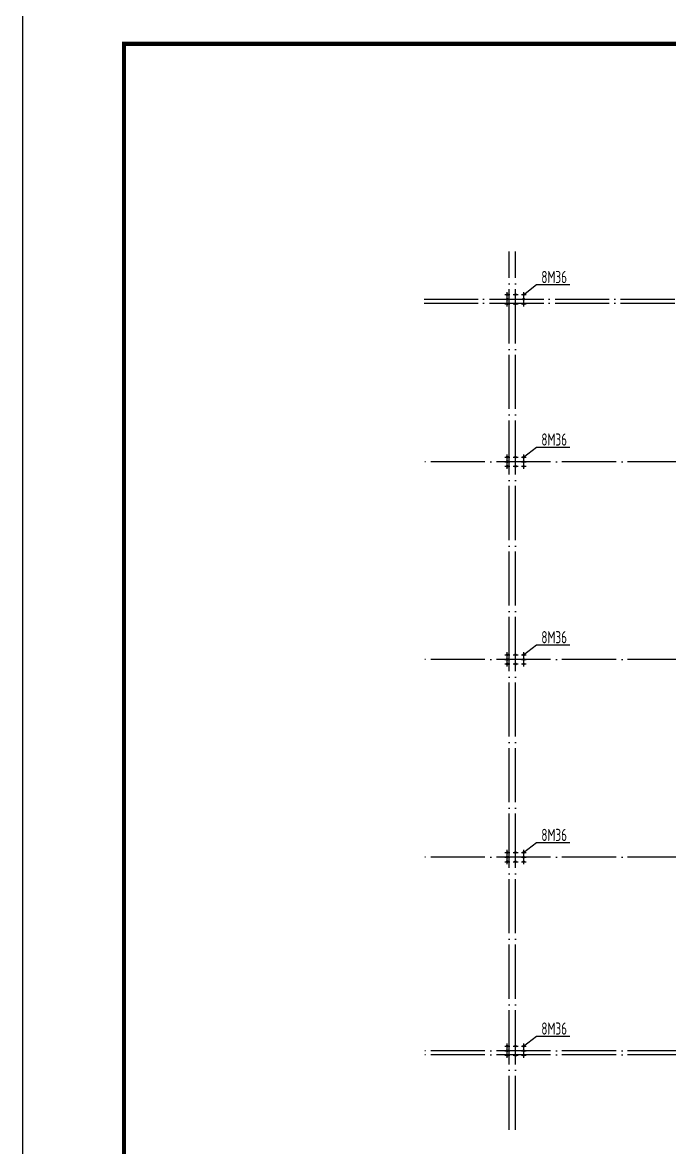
# Model space of a CAD drawing. Extents: x 69728788 to 149766163, y 20718153 to 43663798.
# Drawn here: x 74843469 to 74867362, y 21627556 to 21669096 of the extents above; entities that cross this region are included whole.
import ezdxf

# ---------------------------------------------------------------- set-up
doc = ezdxf.new("R2010")
doc.units = 0
doc.header["$LTSCALE"] = 1000
doc.header["$MEASUREMENT"] = 0
doc.linetypes.add('DOTE', pattern=[2.42, 2, -0.2, 0.02, -0.2])
for name, color, linetype in [('10', 7, 'CONTINUOUS'), ('DOTE', 251, 'DOTE'), ('PUB_TITLE', 4, 'CONTINUOUS'), ('WALL', 4, 'CONTINUOUS')]:
    doc.layers.add(name, color=color, linetype=linetype)
doc.styles.add('TSSD_Rein', font='atssdeng.shx', dxfattribs={"width": 0.7, "bigfont": 'atssdchn.shx'})

msp = doc.modelspace()

# ---------------------------------------------------------------- linework, layer by layer
at = {"layer": '10'}
for p, q in [((74861284.4, 21659049.2), (74861380.4, 21659049.2)), ((74861284.4, 21659049.2), (74861380.4, 21659049.2)), ((74861284.4, 21659049.2), (74861380.4, 21659049.2)), ((74861284.4, 21659049.2), (74861380.4, 21659049.2)), ((74861284.4, 21658879.2), (74861380.4, 21658879.2)), ((74861284.4, 21658879.2), (74861380.4, 21658879.2)), ((74861284.4, 21658879.2), (74861380.4, 21658879.2)), ((74861284.4, 21658879.2), (74861380.4, 21658879.2)), ((74861366.8, 21658954.1), (74861366.8, 21659144.3)), ((74861366.8, 21658954.1), (74861366.8, 21659144.3)), ((74861366.8, 21658954.1), (74861366.8, 21659144.3)), ((74861366.8, 21658954.1), (74861366.8, 21659144.3)), ((74861366.8, 21659049.2), (74861462.8, 21659049.2)), ((74861366.8, 21659049.2), (74861462.8, 21659049.2)), ((74861366.8, 21659049.2), (74861462.8, 21659049.2)), ((74861366.8, 21659049.2), (74861462.8, 21659049.2)), ((74861366.8, 21658784.1), (74861366.8, 21658974.3)), ((74861366.8, 21658784.1), (74861366.8, 21658974.3)), ((74861366.8, 21658784.1), (74861366.8, 21658974.3)), ((74861366.8, 21658784.1), (74861366.8, 21658974.3)), ((74861366.8, 21658879.2), (74861462.8, 21658879.2)), ((74861366.8, 21658879.2), (74861462.8, 21658879.2)), ((74861366.8, 21658879.2), (74861462.8, 21658879.2)), ((74861366.8, 21658879.2), (74861462.8, 21658879.2)), ((74861366.8, 21658614.1), (74861366.8, 21658804.3)), ((74861366.8, 21658614.1), (74861366.8, 21658804.3)), ((74861366.8, 21658614.1), (74861366.8, 21658804.3)), ((74861366.8, 21658614.1), (74861366.8, 21658804.3)), ((74861589.4, 21659049.2), (74861685.4, 21659049.2)), ((74861589.4, 21659049.2), (74861685.4, 21659049.2)), ((74861589.4, 21659049.2), (74861685.4, 21659049.2)), ((74861589.4, 21659049.2), (74861685.4, 21659049.2)), ((74861671.8, 21658954.1), (74861671.8, 21659144.3)), ((74861671.8, 21658954.1), (74861671.8, 21659144.3)), ((74861671.8, 21658954.1), (74861671.8, 21659144.3)), ((74861671.8, 21658954.1), (74861671.8, 21659144.3)), ((74861671.8, 21659049.2), (74861767.8, 21659049.2)), ((74861671.8, 21659049.2), (74861767.8, 21659049.2)), ((74861671.8, 21659049.2), (74861767.8, 21659049.2)), ((74861671.8, 21659049.2), (74861767.8, 21659049.2)), ((74861671.8, 21658614.1), (74861671.8, 21658804.3)), ((74861671.8, 21658614.1), (74861671.8, 21658804.3)), ((74861671.8, 21658614.1), (74861671.8, 21658804.3)), ((74861671.8, 21658614.1), (74861671.8, 21658804.3)), ((74861894.4, 21659049.2), (74861990.4, 21659049.2)), ((74861894.4, 21659049.2), (74861990.4, 21659049.2)), ((74861894.4, 21659049.2), (74861990.4, 21659049.2)), ((74861894.4, 21659049.2), (74861990.4, 21659049.2)), ((74861894.4, 21658879.2), (74861990.4, 21658879.2)), ((74861894.4, 21658879.2), (74861990.4, 21658879.2)), ((74861894.4, 21658879.2), (74861990.4, 21658879.2)), ((74861894.4, 21658879.2), (74861990.4, 21658879.2)), ((74861976.8, 21658954.1), (74861976.8, 21659144.3)), ((74861976.8, 21658954.1), (74861976.8, 21659144.3)), ((74861976.8, 21658954.1), (74861976.8, 21659144.3)), ((74861976.8, 21658954.1), (74861976.8, 21659144.3)), ((74861976.8, 21659049.2), (74862072.8, 21659049.2)), ((74861976.8, 21659049.2), (74862072.8, 21659049.2)), ((74861976.8, 21659049.2), (74862072.8, 21659049.2)), ((74861976.8, 21659049.2), (74862072.8, 21659049.2)), ((74861976.8, 21658784.1), (74861976.8, 21658974.3)), ((74861976.8, 21658784.1), (74861976.8, 21658974.3)), ((74861976.8, 21658784.1), (74861976.8, 21658974.3)), ((74861976.8, 21658784.1), (74861976.8, 21658974.3)), ((74861976.8, 21658879.2), (74862072.8, 21658879.2)), ((74861976.8, 21658879.2), (74862072.8, 21658879.2)), ((74861976.8, 21658879.2), (74862072.8, 21658879.2)), ((74861976.8, 21658879.2), (74862072.8, 21658879.2)), ((74861976.8, 21658614.1), (74861976.8, 21658804.3)), ((74861976.8, 21658614.1), (74861976.8, 21658804.3)), ((74861976.8, 21658614.1), (74861976.8, 21658804.3)), ((74861976.8, 21658614.1), (74861976.8, 21658804.3)), ((74861284.4, 21658709.2), (74861380.4, 21658709.2)), ((74861284.4, 21658709.2), (74861380.4, 21658709.2)), ((74861284.4, 21658709.2), (74861380.4, 21658709.2)), ((74861284.4, 21658709.2), (74861380.4, 21658709.2)), ((74861366.8, 21658709.2), (74861462.8, 21658709.2)), ((74861366.8, 21658709.2), (74861462.8, 21658709.2)), ((74861366.8, 21658709.2), (74861462.8, 21658709.2)), ((74861366.8, 21658709.2), (74861462.8, 21658709.2)), ((74861589.4, 21658709.2), (74861685.4, 21658709.2)), ((74861589.4, 21658709.2), (74861685.4, 21658709.2)), ((74861589.4, 21658709.2), (74861685.4, 21658709.2)), ((74861589.4, 21658709.2), (74861685.4, 21658709.2)), ((74861671.8, 21658709.2), (74861767.8, 21658709.2)), ((74861671.8, 21658709.2), (74861767.8, 21658709.2)), ((74861671.8, 21658709.2), (74861767.8, 21658709.2)), ((74861671.8, 21658709.2), (74861767.8, 21658709.2)), ((74861894.4, 21658709.2), (74861990.4, 21658709.2)), ((74861894.4, 21658709.2), (74861990.4, 21658709.2)), ((74861894.4, 21658709.2), (74861990.4, 21658709.2)), ((74861894.4, 21658709.2), (74861990.4, 21658709.2)), ((74861976.8, 21658709.2), (74862072.8, 21658709.2)), ((74861976.8, 21658709.2), (74862072.8, 21658709.2)), ((74861976.8, 21658709.2), (74862072.8, 21658709.2)), ((74861976.8, 21658709.2), (74862072.8, 21658709.2)), ((74861284.4, 21653049.2), (74861380.4, 21653049.2)), ((74861284.4, 21653049.2), (74861380.4, 21653049.2)), ((74861284.4, 21653049.2), (74861380.4, 21653049.2)), ((74861284.4, 21653049.2), (74861380.4, 21653049.2)), ((74861366.8, 21652954.1), (74861366.8, 21653144.3)), ((74861366.8, 21652954.1), (74861366.8, 21653144.3)), ((74861366.8, 21652954.1), (74861366.8, 21653144.3)), ((74861366.8, 21652954.1), (74861366.8, 21653144.3)), ((74861366.8, 21653049.2), (74861462.8, 21653049.2)), ((74861366.8, 21653049.2), (74861462.8, 21653049.2)), ((74861366.8, 21653049.2), (74861462.8, 21653049.2)), ((74861366.8, 21653049.2), (74861462.8, 21653049.2)), ((74861366.8, 21652784.1), (74861366.8, 21652974.3)), ((74861366.8, 21652784.1), (74861366.8, 21652974.3)), ((74861366.8, 21652784.1), (74861366.8, 21652974.3)), ((74861366.8, 21652784.1), (74861366.8, 21652974.3)), ((74861589.4, 21653049.2), (74861685.4, 21653049.2)), ((74861589.4, 21653049.2), (74861685.4, 21653049.2)), ((74861589.4, 21653049.2), (74861685.4, 21653049.2)), ((74861589.4, 21653049.2), (74861685.4, 21653049.2)), ((74861671.8, 21652954.1), (74861671.8, 21653144.3)), ((74861671.8, 21652954.1), (74861671.8, 21653144.3)), ((74861671.8, 21652954.1), (74861671.8, 21653144.3)), ((74861671.8, 21652954.1), (74861671.8, 21653144.3)), ((74861671.8, 21653049.2), (74861767.8, 21653049.2)), ((74861671.8, 21653049.2), (74861767.8, 21653049.2)), ((74861671.8, 21653049.2), (74861767.8, 21653049.2)), ((74861671.8, 21653049.2), (74861767.8, 21653049.2)), ((74861894.4, 21653049.2), (74861990.4, 21653049.2)), ((74861894.4, 21653049.2), (74861990.4, 21653049.2)), ((74861894.4, 21653049.2), (74861990.4, 21653049.2)), ((74861894.4, 21653049.2), (74861990.4, 21653049.2)), ((74861976.8, 21652954.1), (74861976.8, 21653144.3)), ((74861976.8, 21652954.1), (74861976.8, 21653144.3)), ((74861976.8, 21652954.1), (74861976.8, 21653144.3)), ((74861976.8, 21652954.1), (74861976.8, 21653144.3)), ((74861976.8, 21653049.2), (74862072.8, 21653049.2)), ((74861976.8, 21653049.2), (74862072.8, 21653049.2)), ((74861976.8, 21653049.2), (74862072.8, 21653049.2)), ((74861976.8, 21653049.2), (74862072.8, 21653049.2)), ((74861976.8, 21652784.1), (74861976.8, 21652974.3)), ((74861976.8, 21652784.1), (74861976.8, 21652974.3)), ((74861976.8, 21652784.1), (74861976.8, 21652974.3)), ((74861976.8, 21652784.1), (74861976.8, 21652974.3)), ((74861284.4, 21652879.2), (74861380.4, 21652879.2)), ((74861284.4, 21652879.2), (74861380.4, 21652879.2)), ((74861284.4, 21652879.2), (74861380.4, 21652879.2)), ((74861284.4, 21652879.2), (74861380.4, 21652879.2)), ((74861284.4, 21652709.2), (74861380.4, 21652709.2)), ((74861284.4, 21652709.2), (74861380.4, 21652709.2)), ((74861284.4, 21652709.2), (74861380.4, 21652709.2)), ((74861284.4, 21652709.2), (74861380.4, 21652709.2)), ((74861366.8, 21652879.2), (74861462.8, 21652879.2)), ((74861366.8, 21652879.2), (74861462.8, 21652879.2)), ((74861366.8, 21652879.2), (74861462.8, 21652879.2)), ((74861366.8, 21652879.2), (74861462.8, 21652879.2)), ((74861366.8, 21652614.1), (74861366.8, 21652804.3)), ((74861366.8, 21652614.1), (74861366.8, 21652804.3)), ((74861366.8, 21652614.1), (74861366.8, 21652804.3)), ((74861366.8, 21652614.1), (74861366.8, 21652804.3)), ((74861366.8, 21652709.2), (74861462.8, 21652709.2)), ((74861366.8, 21652709.2), (74861462.8, 21652709.2)), ((74861366.8, 21652709.2), (74861462.8, 21652709.2)), ((74861366.8, 21652709.2), (74861462.8, 21652709.2)), ((74861589.4, 21652709.2), (74861685.4, 21652709.2)), ((74861589.4, 21652709.2), (74861685.4, 21652709.2)), ((74861589.4, 21652709.2), (74861685.4, 21652709.2)), ((74861589.4, 21652709.2), (74861685.4, 21652709.2)), ((74861671.8, 21652614.1), (74861671.8, 21652804.3)), ((74861671.8, 21652614.1), (74861671.8, 21652804.3)), ((74861671.8, 21652614.1), (74861671.8, 21652804.3)), ((74861671.8, 21652614.1), (74861671.8, 21652804.3)), ((74861671.8, 21652709.2), (74861767.8, 21652709.2)), ((74861671.8, 21652709.2), (74861767.8, 21652709.2)), ((74861671.8, 21652709.2), (74861767.8, 21652709.2)), ((74861671.8, 21652709.2), (74861767.8, 21652709.2)), ((74861894.4, 21652879.2), (74861990.4, 21652879.2)), ((74861894.4, 21652879.2), (74861990.4, 21652879.2)), ((74861894.4, 21652879.2), (74861990.4, 21652879.2)), ((74861894.4, 21652879.2), (74861990.4, 21652879.2)), ((74861894.4, 21652709.2), (74861990.4, 21652709.2)), ((74861894.4, 21652709.2), (74861990.4, 21652709.2)), ((74861894.4, 21652709.2), (74861990.4, 21652709.2)), ((74861894.4, 21652709.2), (74861990.4, 21652709.2)), ((74861976.8, 21652879.2), (74862072.8, 21652879.2)), ((74861976.8, 21652879.2), (74862072.8, 21652879.2)), ((74861976.8, 21652879.2), (74862072.8, 21652879.2)), ((74861976.8, 21652879.2), (74862072.8, 21652879.2)), ((74861976.8, 21652614.1), (74861976.8, 21652804.3)), ((74861976.8, 21652614.1), (74861976.8, 21652804.3)), ((74861976.8, 21652614.1), (74861976.8, 21652804.3)), ((74861976.8, 21652614.1), (74861976.8, 21652804.3)), ((74861976.8, 21652709.2), (74862072.8, 21652709.2)), ((74861976.8, 21652709.2), (74862072.8, 21652709.2)), ((74861976.8, 21652709.2), (74862072.8, 21652709.2)), ((74861976.8, 21652709.2), (74862072.8, 21652709.2)), ((74861284.4, 21645749.2), (74861380.4, 21645749.2)), ((74861284.4, 21645749.2), (74861380.4, 21645749.2)), ((74861284.4, 21645749.2), (74861380.4, 21645749.2)), ((74861284.4, 21645749.2), (74861380.4, 21645749.2)), ((74861284.4, 21645579.2), (74861380.4, 21645579.2)), ((74861284.4, 21645579.2), (74861380.4, 21645579.2)), ((74861284.4, 21645579.2), (74861380.4, 21645579.2)), ((74861284.4, 21645579.2), (74861380.4, 21645579.2)), ((74861366.8, 21645654.1), (74861366.8, 21645844.3)), ((74861366.8, 21645654.1), (74861366.8, 21645844.3)), ((74861366.8, 21645654.1), (74861366.8, 21645844.3)), ((74861366.8, 21645654.1), (74861366.8, 21645844.3)), ((74861366.8, 21645749.2), (74861462.8, 21645749.2)), ((74861366.8, 21645749.2), (74861462.8, 21645749.2)), ((74861366.8, 21645749.2), (74861462.8, 21645749.2)), ((74861366.8, 21645749.2), (74861462.8, 21645749.2)), ((74861366.8, 21645484.1), (74861366.8, 21645674.3)), ((74861366.8, 21645484.1), (74861366.8, 21645674.3)), ((74861366.8, 21645484.1), (74861366.8, 21645674.3)), ((74861366.8, 21645484.1), (74861366.8, 21645674.3)), ((74861366.8, 21645579.2), (74861462.8, 21645579.2)), ((74861366.8, 21645579.2), (74861462.8, 21645579.2)), ((74861366.8, 21645579.2), (74861462.8, 21645579.2)), ((74861366.8, 21645579.2), (74861462.8, 21645579.2)), ((74861366.8, 21645314.1), (74861366.8, 21645504.3)), ((74861366.8, 21645314.1), (74861366.8, 21645504.3)), ((74861366.8, 21645314.1), (74861366.8, 21645504.3)), ((74861366.8, 21645314.1), (74861366.8, 21645504.3)), ((74861589.4, 21645749.2), (74861685.4, 21645749.2)), ((74861589.4, 21645749.2), (74861685.4, 21645749.2)), ((74861589.4, 21645749.2), (74861685.4, 21645749.2)), ((74861589.4, 21645749.2), (74861685.4, 21645749.2)), ((74861671.8, 21645654.1), (74861671.8, 21645844.3)), ((74861671.8, 21645654.1), (74861671.8, 21645844.3)), ((74861671.8, 21645654.1), (74861671.8, 21645844.3)), ((74861671.8, 21645654.1), (74861671.8, 21645844.3)), ((74861671.8, 21645749.2), (74861767.8, 21645749.2)), ((74861671.8, 21645749.2), (74861767.8, 21645749.2)), ((74861671.8, 21645749.2), (74861767.8, 21645749.2)), ((74861671.8, 21645749.2), (74861767.8, 21645749.2)), ((74861671.8, 21645314.1), (74861671.8, 21645504.3)), ((74861671.8, 21645314.1), (74861671.8, 21645504.3)), ((74861671.8, 21645314.1), (74861671.8, 21645504.3)), ((74861671.8, 21645314.1), (74861671.8, 21645504.3)), ((74861894.4, 21645749.2), (74861990.4, 21645749.2)), ((74861894.4, 21645749.2), (74861990.4, 21645749.2)), ((74861894.4, 21645749.2), (74861990.4, 21645749.2)), ((74861894.4, 21645749.2), (74861990.4, 21645749.2)), ((74861894.4, 21645579.2), (74861990.4, 21645579.2)), ((74861894.4, 21645579.2), (74861990.4, 21645579.2)), ((74861894.4, 21645579.2), (74861990.4, 21645579.2)), ((74861894.4, 21645579.2), (74861990.4, 21645579.2)), ((74861976.8, 21645654.1), (74861976.8, 21645844.3)), ((74861976.8, 21645654.1), (74861976.8, 21645844.3)), ((74861976.8, 21645654.1), (74861976.8, 21645844.3)), ((74861976.8, 21645654.1), (74861976.8, 21645844.3)), ((74861976.8, 21645749.2), (74862072.8, 21645749.2)), ((74861976.8, 21645749.2), (74862072.8, 21645749.2)), ((74861976.8, 21645749.2), (74862072.8, 21645749.2)), ((74861976.8, 21645749.2), (74862072.8, 21645749.2)), ((74861976.8, 21645484.1), (74861976.8, 21645674.3)), ((74861976.8, 21645484.1), (74861976.8, 21645674.3)), ((74861976.8, 21645484.1), (74861976.8, 21645674.3)), ((74861976.8, 21645484.1), (74861976.8, 21645674.3)), ((74861976.8, 21645579.2), (74862072.8, 21645579.2)), ((74861976.8, 21645579.2), (74862072.8, 21645579.2)), ((74861976.8, 21645579.2), (74862072.8, 21645579.2)), ((74861976.8, 21645579.2), (74862072.8, 21645579.2)), ((74861976.8, 21645314.1), (74861976.8, 21645504.3)), ((74861976.8, 21645314.1), (74861976.8, 21645504.3)), ((74861976.8, 21645314.1), (74861976.8, 21645504.3)), ((74861976.8, 21645314.1), (74861976.8, 21645504.3)), ((74861284.4, 21645409.2), (74861380.4, 21645409.2)), ((74861284.4, 21645409.2), (74861380.4, 21645409.2)), ((74861284.4, 21645409.2), (74861380.4, 21645409.2)), ((74861284.4, 21645409.2), (74861380.4, 21645409.2)), ((74861366.8, 21645409.2), (74861462.8, 21645409.2)), ((74861366.8, 21645409.2), (74861462.8, 21645409.2)), ((74861366.8, 21645409.2), (74861462.8, 21645409.2)), ((74861366.8, 21645409.2), (74861462.8, 21645409.2)), ((74861589.4, 21645409.2), (74861685.4, 21645409.2)), ((74861589.4, 21645409.2), (74861685.4, 21645409.2)), ((74861589.4, 21645409.2), (74861685.4, 21645409.2)), ((74861589.4, 21645409.2), (74861685.4, 21645409.2)), ((74861671.8, 21645409.2), (74861767.8, 21645409.2)), ((74861671.8, 21645409.2), (74861767.8, 21645409.2)), ((74861671.8, 21645409.2), (74861767.8, 21645409.2)), ((74861671.8, 21645409.2), (74861767.8, 21645409.2)), ((74861894.4, 21645409.2), (74861990.4, 21645409.2)), ((74861894.4, 21645409.2), (74861990.4, 21645409.2)), ((74861894.4, 21645409.2), (74861990.4, 21645409.2)), ((74861894.4, 21645409.2), (74861990.4, 21645409.2)), ((74861976.8, 21645409.2), (74862072.8, 21645409.2)), ((74861976.8, 21645409.2), (74862072.8, 21645409.2)), ((74861976.8, 21645409.2), (74862072.8, 21645409.2)), ((74861976.8, 21645409.2), (74862072.8, 21645409.2)), ((74861284.4, 21638449.2), (74861380.4, 21638449.2)), ((74861284.4, 21638449.2), (74861380.4, 21638449.2)), ((74861284.4, 21638449.2), (74861380.4, 21638449.2)), ((74861284.4, 21638449.2), (74861380.4, 21638449.2)), ((74861366.8, 21638354.1), (74861366.8, 21638544.3)), ((74861366.8, 21638354.1), (74861366.8, 21638544.3)), ((74861366.8, 21638354.1), (74861366.8, 21638544.3)), ((74861366.8, 21638354.1), (74861366.8, 21638544.3)), ((74861366.8, 21638449.2), (74861462.8, 21638449.2)), ((74861366.8, 21638449.2), (74861462.8, 21638449.2)), ((74861366.8, 21638449.2), (74861462.8, 21638449.2)), ((74861366.8, 21638449.2), (74861462.8, 21638449.2)), ((74861589.4, 21638449.2), (74861685.4, 21638449.2)), ((74861589.4, 21638449.2), (74861685.4, 21638449.2)), ((74861589.4, 21638449.2), (74861685.4, 21638449.2)), ((74861589.4, 21638449.2), (74861685.4, 21638449.2)), ((74861671.8, 21638354.1), (74861671.8, 21638544.3)), ((74861671.8, 21638354.1), (74861671.8, 21638544.3)), ((74861671.8, 21638354.1), (74861671.8, 21638544.3)), ((74861671.8, 21638354.1), (74861671.8, 21638544.3)), ((74861671.8, 21638449.2), (74861767.8, 21638449.2)), ((74861671.8, 21638449.2), (74861767.8, 21638449.2)), ((74861671.8, 21638449.2), (74861767.8, 21638449.2)), ((74861671.8, 21638449.2), (74861767.8, 21638449.2)), ((74861894.4, 21638449.2), (74861990.4, 21638449.2)), ((74861894.4, 21638449.2), (74861990.4, 21638449.2)), ((74861894.4, 21638449.2), (74861990.4, 21638449.2)), ((74861894.4, 21638449.2), (74861990.4, 21638449.2)), ((74861976.8, 21638354.1), (74861976.8, 21638544.3)), ((74861976.8, 21638354.1), (74861976.8, 21638544.3)), ((74861976.8, 21638354.1), (74861976.8, 21638544.3)), ((74861976.8, 21638354.1), (74861976.8, 21638544.3)), ((74861976.8, 21638449.2), (74862072.8, 21638449.2)), ((74861976.8, 21638449.2), (74862072.8, 21638449.2)), ((74861976.8, 21638449.2), (74862072.8, 21638449.2)), ((74861976.8, 21638449.2), (74862072.8, 21638449.2)), ((74861284.4, 21638279.2), (74861380.4, 21638279.2)), ((74861284.4, 21638279.2), (74861380.4, 21638279.2)), ((74861284.4, 21638279.2), (74861380.4, 21638279.2)), ((74861284.4, 21638279.2), (74861380.4, 21638279.2)), ((74861284.4, 21638109.2), (74861380.4, 21638109.2)), ((74861284.4, 21638109.2), (74861380.4, 21638109.2)), ((74861284.4, 21638109.2), (74861380.4, 21638109.2)), ((74861284.4, 21638109.2), (74861380.4, 21638109.2)), ((74861366.8, 21638184.1), (74861366.8, 21638374.3)), ((74861366.8, 21638184.1), (74861366.8, 21638374.3)), ((74861366.8, 21638184.1), (74861366.8, 21638374.3)), ((74861366.8, 21638184.1), (74861366.8, 21638374.3)), ((74861366.8, 21638279.2), (74861462.8, 21638279.2)), ((74861366.8, 21638279.2), (74861462.8, 21638279.2)), ((74861366.8, 21638279.2), (74861462.8, 21638279.2)), ((74861366.8, 21638279.2), (74861462.8, 21638279.2)), ((74861366.8, 21638014.1), (74861366.8, 21638204.3)), ((74861366.8, 21638014.1), (74861366.8, 21638204.3)), ((74861366.8, 21638014.1), (74861366.8, 21638204.3)), ((74861366.8, 21638014.1), (74861366.8, 21638204.3)), ((74861366.8, 21638109.2), (74861462.8, 21638109.2)), ((74861366.8, 21638109.2), (74861462.8, 21638109.2)), ((74861366.8, 21638109.2), (74861462.8, 21638109.2)), ((74861366.8, 21638109.2), (74861462.8, 21638109.2)), ((74861589.4, 21638109.2), (74861685.4, 21638109.2)), ((74861589.4, 21638109.2), (74861685.4, 21638109.2)), ((74861589.4, 21638109.2), (74861685.4, 21638109.2)), ((74861589.4, 21638109.2), (74861685.4, 21638109.2)), ((74861671.8, 21638014.1), (74861671.8, 21638204.3)), ((74861671.8, 21638014.1), (74861671.8, 21638204.3)), ((74861671.8, 21638014.1), (74861671.8, 21638204.3)), ((74861671.8, 21638014.1), (74861671.8, 21638204.3)), ((74861671.8, 21638109.2), (74861767.8, 21638109.2)), ((74861671.8, 21638109.2), (74861767.8, 21638109.2)), ((74861671.8, 21638109.2), (74861767.8, 21638109.2)), ((74861671.8, 21638109.2), (74861767.8, 21638109.2)), ((74861894.4, 21638279.2), (74861990.4, 21638279.2)), ((74861894.4, 21638279.2), (74861990.4, 21638279.2)), ((74861894.4, 21638279.2), (74861990.4, 21638279.2)), ((74861894.4, 21638279.2), (74861990.4, 21638279.2)), ((74861894.4, 21638109.2), (74861990.4, 21638109.2)), ((74861894.4, 21638109.2), (74861990.4, 21638109.2)), ((74861894.4, 21638109.2), (74861990.4, 21638109.2)), ((74861894.4, 21638109.2), (74861990.4, 21638109.2)), ((74861976.8, 21638184.1), (74861976.8, 21638374.3)), ((74861976.8, 21638184.1), (74861976.8, 21638374.3)), ((74861976.8, 21638184.1), (74861976.8, 21638374.3)), ((74861976.8, 21638184.1), (74861976.8, 21638374.3)), ((74861976.8, 21638279.2), (74862072.8, 21638279.2)), ((74861976.8, 21638279.2), (74862072.8, 21638279.2)), ((74861976.8, 21638279.2), (74862072.8, 21638279.2)), ((74861976.8, 21638279.2), (74862072.8, 21638279.2)), ((74861976.8, 21638014.1), (74861976.8, 21638204.3)), ((74861976.8, 21638014.1), (74861976.8, 21638204.3)), ((74861976.8, 21638014.1), (74861976.8, 21638204.3)), ((74861976.8, 21638014.1), (74861976.8, 21638204.3)), ((74861976.8, 21638109.2), (74862072.8, 21638109.2)), ((74861976.8, 21638109.2), (74862072.8, 21638109.2)), ((74861976.8, 21638109.2), (74862072.8, 21638109.2)), ((74861976.8, 21638109.2), (74862072.8, 21638109.2)), ((74861366.8, 21631204.1), (74861366.8, 21631394.3)), ((74861366.8, 21631204.1), (74861366.8, 21631394.3)), ((74861366.8, 21631204.1), (74861366.8, 21631394.3)), ((74861366.8, 21631204.1), (74861366.8, 21631394.3)), ((74861671.8, 21631204.1), (74861671.8, 21631394.3)), ((74861671.8, 21631204.1), (74861671.8, 21631394.3)), ((74861671.8, 21631204.1), (74861671.8, 21631394.3)), ((74861671.8, 21631204.1), (74861671.8, 21631394.3)), ((74861976.8, 21631204.1), (74861976.8, 21631394.3)), ((74861976.8, 21631204.1), (74861976.8, 21631394.3)), ((74861976.8, 21631204.1), (74861976.8, 21631394.3)), ((74861976.8, 21631204.1), (74861976.8, 21631394.3)), ((74861284.4, 21631299.2), (74861380.4, 21631299.2)), ((74861284.4, 21631299.2), (74861380.4, 21631299.2)), ((74861284.4, 21631299.2), (74861380.4, 21631299.2)), ((74861284.4, 21631299.2), (74861380.4, 21631299.2)), ((74861284.4, 21631129.2), (74861380.4, 21631129.2)), ((74861284.4, 21631129.2), (74861380.4, 21631129.2)), ((74861284.4, 21631129.2), (74861380.4, 21631129.2)), ((74861284.4, 21631129.2), (74861380.4, 21631129.2)), ((74861284.4, 21630959.2), (74861380.4, 21630959.2)), ((74861284.4, 21630959.2), (74861380.4, 21630959.2)), ((74861284.4, 21630959.2), (74861380.4, 21630959.2)), ((74861284.4, 21630959.2), (74861380.4, 21630959.2)), ((74861366.8, 21631299.2), (74861462.8, 21631299.2)), ((74861366.8, 21631299.2), (74861462.8, 21631299.2)), ((74861366.8, 21631299.2), (74861462.8, 21631299.2)), ((74861366.8, 21631299.2), (74861462.8, 21631299.2)), ((74861366.8, 21631034.1), (74861366.8, 21631224.3)), ((74861366.8, 21631034.1), (74861366.8, 21631224.3)), ((74861366.8, 21631034.1), (74861366.8, 21631224.3)), ((74861366.8, 21631034.1), (74861366.8, 21631224.3)), ((74861366.8, 21631129.2), (74861462.8, 21631129.2)), ((74861366.8, 21631129.2), (74861462.8, 21631129.2)), ((74861366.8, 21631129.2), (74861462.8, 21631129.2)), ((74861366.8, 21631129.2), (74861462.8, 21631129.2)), ((74861366.8, 21630864.1), (74861366.8, 21631054.3)), ((74861366.8, 21630864.1), (74861366.8, 21631054.3)), ((74861366.8, 21630864.1), (74861366.8, 21631054.3)), ((74861366.8, 21630864.1), (74861366.8, 21631054.3)), ((74861366.8, 21630959.2), (74861462.8, 21630959.2)), ((74861366.8, 21630959.2), (74861462.8, 21630959.2)), ((74861366.8, 21630959.2), (74861462.8, 21630959.2)), ((74861366.8, 21630959.2), (74861462.8, 21630959.2)), ((74861589.4, 21631299.2), (74861685.4, 21631299.2)), ((74861589.4, 21631299.2), (74861685.4, 21631299.2)), ((74861589.4, 21631299.2), (74861685.4, 21631299.2)), ((74861589.4, 21631299.2), (74861685.4, 21631299.2)), ((74861589.4, 21630959.2), (74861685.4, 21630959.2)), ((74861589.4, 21630959.2), (74861685.4, 21630959.2)), ((74861589.4, 21630959.2), (74861685.4, 21630959.2)), ((74861589.4, 21630959.2), (74861685.4, 21630959.2)), ((74861671.8, 21631299.2), (74861767.8, 21631299.2)), ((74861671.8, 21631299.2), (74861767.8, 21631299.2)), ((74861671.8, 21631299.2), (74861767.8, 21631299.2)), ((74861671.8, 21631299.2), (74861767.8, 21631299.2)), ((74861671.8, 21630864.1), (74861671.8, 21631054.3)), ((74861671.8, 21630864.1), (74861671.8, 21631054.3)), ((74861671.8, 21630864.1), (74861671.8, 21631054.3)), ((74861671.8, 21630864.1), (74861671.8, 21631054.3)), ((74861671.8, 21630959.2), (74861767.8, 21630959.2)), ((74861671.8, 21630959.2), (74861767.8, 21630959.2)), ((74861671.8, 21630959.2), (74861767.8, 21630959.2)), ((74861671.8, 21630959.2), (74861767.8, 21630959.2)), ((74861894.4, 21631299.2), (74861990.4, 21631299.2)), ((74861894.4, 21631299.2), (74861990.4, 21631299.2)), ((74861894.4, 21631299.2), (74861990.4, 21631299.2)), ((74861894.4, 21631299.2), (74861990.4, 21631299.2)), ((74861894.4, 21631129.2), (74861990.4, 21631129.2)), ((74861894.4, 21631129.2), (74861990.4, 21631129.2)), ((74861894.4, 21631129.2), (74861990.4, 21631129.2)), ((74861894.4, 21631129.2), (74861990.4, 21631129.2)), ((74861894.4, 21630959.2), (74861990.4, 21630959.2)), ((74861894.4, 21630959.2), (74861990.4, 21630959.2)), ((74861894.4, 21630959.2), (74861990.4, 21630959.2)), ((74861894.4, 21630959.2), (74861990.4, 21630959.2)), ((74861976.8, 21631299.2), (74862072.8, 21631299.2)), ((74861976.8, 21631299.2), (74862072.8, 21631299.2)), ((74861976.8, 21631299.2), (74862072.8, 21631299.2)), ((74861976.8, 21631299.2), (74862072.8, 21631299.2)), ((74861976.8, 21631034.1), (74861976.8, 21631224.3)), ((74861976.8, 21631034.1), (74861976.8, 21631224.3)), ((74861976.8, 21631034.1), (74861976.8, 21631224.3)), ((74861976.8, 21631034.1), (74861976.8, 21631224.3)), ((74861976.8, 21631129.2), (74862072.8, 21631129.2)), ((74861976.8, 21631129.2), (74862072.8, 21631129.2)), ((74861976.8, 21631129.2), (74862072.8, 21631129.2)), ((74861976.8, 21631129.2), (74862072.8, 21631129.2)), ((74861976.8, 21630864.1), (74861976.8, 21631054.3)), ((74861976.8, 21630864.1), (74861976.8, 21631054.3)), ((74861976.8, 21630864.1), (74861976.8, 21631054.3)), ((74861976.8, 21630864.1), (74861976.8, 21631054.3)), ((74861976.8, 21630959.2), (74862072.8, 21630959.2)), ((74861976.8, 21630959.2), (74862072.8, 21630959.2)), ((74861976.8, 21630959.2), (74862072.8, 21630959.2)), ((74861976.8, 21630959.2), (74862072.8, 21630959.2))]:
    msp.add_line(p, q, dxfattribs=at)
at = {"layer": '10', "const_width": 51.2}
for points in [[(74861366.8, 21659074.8, -1), (74861366.8, 21659023.6, -1), (74861366.8, 21659074.8)], [(74861366.8, 21659074.8, -1), (74861366.8, 21659023.6, -1), (74861366.8, 21659074.8)], [(74861366.8, 21659074.8, -1), (74861366.8, 21659023.6, -1), (74861366.8, 21659074.8)], [(74861366.8, 21659074.8, -1), (74861366.8, 21659023.6, -1), (74861366.8, 21659074.8)], [(74861366.8, 21658904.8, -1), (74861366.8, 21658853.6, -1), (74861366.8, 21658904.8)], [(74861366.8, 21658904.8, -1), (74861366.8, 21658853.6, -1), (74861366.8, 21658904.8)], [(74861366.8, 21658904.8, -1), (74861366.8, 21658853.6, -1), (74861366.8, 21658904.8)], [(74861366.8, 21658904.8, -1), (74861366.8, 21658853.6, -1), (74861366.8, 21658904.8)], [(74861671.8, 21659074.8, -1), (74861671.8, 21659023.6, -1), (74861671.8, 21659074.8)], [(74861671.8, 21659074.8, -1), (74861671.8, 21659023.6, -1), (74861671.8, 21659074.8)], [(74861671.8, 21659074.8, -1), (74861671.8, 21659023.6, -1), (74861671.8, 21659074.8)], [(74861671.8, 21659074.8, -1), (74861671.8, 21659023.6, -1), (74861671.8, 21659074.8)], [(74861976.8, 21659074.8, -1), (74861976.8, 21659023.6, -1), (74861976.8, 21659074.8)], [(74861976.8, 21659074.8, -1), (74861976.8, 21659023.6, -1), (74861976.8, 21659074.8)], [(74861976.8, 21659074.8, -1), (74861976.8, 21659023.6, -1), (74861976.8, 21659074.8)], [(74861976.8, 21659074.8, -1), (74861976.8, 21659023.6, -1), (74861976.8, 21659074.8)], [(74861976.8, 21658904.8, -1), (74861976.8, 21658853.6, -1), (74861976.8, 21658904.8)], [(74861976.8, 21658904.8, -1), (74861976.8, 21658853.6, -1), (74861976.8, 21658904.8)], [(74861976.8, 21658904.8, -1), (74861976.8, 21658853.6, -1), (74861976.8, 21658904.8)], [(74861976.8, 21658904.8, -1), (74861976.8, 21658853.6, -1), (74861976.8, 21658904.8)], [(74861366.8, 21658734.8, -1), (74861366.8, 21658683.6, -1), (74861366.8, 21658734.8)], [(74861366.8, 21658734.8, -1), (74861366.8, 21658683.6, -1), (74861366.8, 21658734.8)], [(74861366.8, 21658734.8, -1), (74861366.8, 21658683.6, -1), (74861366.8, 21658734.8)], [(74861366.8, 21658734.8, -1), (74861366.8, 21658683.6, -1), (74861366.8, 21658734.8)], [(74861671.8, 21658734.8, -1), (74861671.8, 21658683.6, -1), (74861671.8, 21658734.8)], [(74861671.8, 21658734.8, -1), (74861671.8, 21658683.6, -1), (74861671.8, 21658734.8)], [(74861671.8, 21658734.8, -1), (74861671.8, 21658683.6, -1), (74861671.8, 21658734.8)], [(74861671.8, 21658734.8, -1), (74861671.8, 21658683.6, -1), (74861671.8, 21658734.8)], [(74861976.8, 21658734.8, -1), (74861976.8, 21658683.6, -1), (74861976.8, 21658734.8)], [(74861976.8, 21658734.8, -1), (74861976.8, 21658683.6, -1), (74861976.8, 21658734.8)], [(74861976.8, 21658734.8, -1), (74861976.8, 21658683.6, -1), (74861976.8, 21658734.8)], [(74861976.8, 21658734.8, -1), (74861976.8, 21658683.6, -1), (74861976.8, 21658734.8)], [(74861366.8, 21653074.8, -1), (74861366.8, 21653023.6, -1), (74861366.8, 21653074.8)], [(74861366.8, 21653074.8, -1), (74861366.8, 21653023.6, -1), (74861366.8, 21653074.8)], [(74861366.8, 21653074.8, -1), (74861366.8, 21653023.6, -1), (74861366.8, 21653074.8)], [(74861366.8, 21653074.8, -1), (74861366.8, 21653023.6, -1), (74861366.8, 21653074.8)], [(74861671.8, 21653074.8, -1), (74861671.8, 21653023.6, -1), (74861671.8, 21653074.8)], [(74861671.8, 21653074.8, -1), (74861671.8, 21653023.6, -1), (74861671.8, 21653074.8)], [(74861671.8, 21653074.8, -1), (74861671.8, 21653023.6, -1), (74861671.8, 21653074.8)], [(74861671.8, 21653074.8, -1), (74861671.8, 21653023.6, -1), (74861671.8, 21653074.8)], [(74861976.8, 21653074.8, -1), (74861976.8, 21653023.6, -1), (74861976.8, 21653074.8)], [(74861976.8, 21653074.8, -1), (74861976.8, 21653023.6, -1), (74861976.8, 21653074.8)], [(74861976.8, 21653074.8, -1), (74861976.8, 21653023.6, -1), (74861976.8, 21653074.8)], [(74861976.8, 21653074.8, -1), (74861976.8, 21653023.6, -1), (74861976.8, 21653074.8)], [(74861366.8, 21652904.8, -1), (74861366.8, 21652853.6, -1), (74861366.8, 21652904.8)], [(74861366.8, 21652904.8, -1), (74861366.8, 21652853.6, -1), (74861366.8, 21652904.8)], [(74861366.8, 21652904.8, -1), (74861366.8, 21652853.6, -1), (74861366.8, 21652904.8)], [(74861366.8, 21652904.8, -1), (74861366.8, 21652853.6, -1), (74861366.8, 21652904.8)], [(74861366.8, 21652734.8, -1), (74861366.8, 21652683.6, -1), (74861366.8, 21652734.8)], [(74861366.8, 21652734.8, -1), (74861366.8, 21652683.6, -1), (74861366.8, 21652734.8)], [(74861366.8, 21652734.8, -1), (74861366.8, 21652683.6, -1), (74861366.8, 21652734.8)], [(74861366.8, 21652734.8, -1), (74861366.8, 21652683.6, -1), (74861366.8, 21652734.8)], [(74861671.8, 21652734.8, -1), (74861671.8, 21652683.6, -1), (74861671.8, 21652734.8)], [(74861671.8, 21652734.8, -1), (74861671.8, 21652683.6, -1), (74861671.8, 21652734.8)], [(74861671.8, 21652734.8, -1), (74861671.8, 21652683.6, -1), (74861671.8, 21652734.8)], [(74861671.8, 21652734.8, -1), (74861671.8, 21652683.6, -1), (74861671.8, 21652734.8)], [(74861976.8, 21652904.8, -1), (74861976.8, 21652853.6, -1), (74861976.8, 21652904.8)], [(74861976.8, 21652904.8, -1), (74861976.8, 21652853.6, -1), (74861976.8, 21652904.8)], [(74861976.8, 21652904.8, -1), (74861976.8, 21652853.6, -1), (74861976.8, 21652904.8)], [(74861976.8, 21652904.8, -1), (74861976.8, 21652853.6, -1), (74861976.8, 21652904.8)], [(74861976.8, 21652734.8, -1), (74861976.8, 21652683.6, -1), (74861976.8, 21652734.8)], [(74861976.8, 21652734.8, -1), (74861976.8, 21652683.6, -1), (74861976.8, 21652734.8)], [(74861976.8, 21652734.8, -1), (74861976.8, 21652683.6, -1), (74861976.8, 21652734.8)], [(74861976.8, 21652734.8, -1), (74861976.8, 21652683.6, -1), (74861976.8, 21652734.8)], [(74861366.8, 21645774.8, -1), (74861366.8, 21645723.6, -1), (74861366.8, 21645774.8)], [(74861366.8, 21645774.8, -1), (74861366.8, 21645723.6, -1), (74861366.8, 21645774.8)], [(74861366.8, 21645774.8, -1), (74861366.8, 21645723.6, -1), (74861366.8, 21645774.8)], [(74861366.8, 21645774.8, -1), (74861366.8, 21645723.6, -1), (74861366.8, 21645774.8)], [(74861366.8, 21645604.8, -1), (74861366.8, 21645553.6, -1), (74861366.8, 21645604.8)], [(74861366.8, 21645604.8, -1), (74861366.8, 21645553.6, -1), (74861366.8, 21645604.8)], [(74861366.8, 21645604.8, -1), (74861366.8, 21645553.6, -1), (74861366.8, 21645604.8)], [(74861366.8, 21645604.8, -1), (74861366.8, 21645553.6, -1), (74861366.8, 21645604.8)], [(74861671.8, 21645774.8, -1), (74861671.8, 21645723.6, -1), (74861671.8, 21645774.8)], [(74861671.8, 21645774.8, -1), (74861671.8, 21645723.6, -1), (74861671.8, 21645774.8)], [(74861671.8, 21645774.8, -1), (74861671.8, 21645723.6, -1), (74861671.8, 21645774.8)], [(74861671.8, 21645774.8, -1), (74861671.8, 21645723.6, -1), (74861671.8, 21645774.8)], [(74861976.8, 21645774.8, -1), (74861976.8, 21645723.6, -1), (74861976.8, 21645774.8)], [(74861976.8, 21645774.8, -1), (74861976.8, 21645723.6, -1), (74861976.8, 21645774.8)], [(74861976.8, 21645774.8, -1), (74861976.8, 21645723.6, -1), (74861976.8, 21645774.8)], [(74861976.8, 21645774.8, -1), (74861976.8, 21645723.6, -1), (74861976.8, 21645774.8)], [(74861976.8, 21645604.8, -1), (74861976.8, 21645553.6, -1), (74861976.8, 21645604.8)], [(74861976.8, 21645604.8, -1), (74861976.8, 21645553.6, -1), (74861976.8, 21645604.8)], [(74861976.8, 21645604.8, -1), (74861976.8, 21645553.6, -1), (74861976.8, 21645604.8)], [(74861976.8, 21645604.8, -1), (74861976.8, 21645553.6, -1), (74861976.8, 21645604.8)], [(74861366.8, 21645434.8, -1), (74861366.8, 21645383.6, -1), (74861366.8, 21645434.8)], [(74861366.8, 21645434.8, -1), (74861366.8, 21645383.6, -1), (74861366.8, 21645434.8)], [(74861366.8, 21645434.8, -1), (74861366.8, 21645383.6, -1), (74861366.8, 21645434.8)], [(74861366.8, 21645434.8, -1), (74861366.8, 21645383.6, -1), (74861366.8, 21645434.8)], [(74861671.8, 21645434.8, -1), (74861671.8, 21645383.6, -1), (74861671.8, 21645434.8)], [(74861671.8, 21645434.8, -1), (74861671.8, 21645383.6, -1), (74861671.8, 21645434.8)], [(74861671.8, 21645434.8, -1), (74861671.8, 21645383.6, -1), (74861671.8, 21645434.8)], [(74861671.8, 21645434.8, -1), (74861671.8, 21645383.6, -1), (74861671.8, 21645434.8)], [(74861976.8, 21645434.8, -1), (74861976.8, 21645383.6, -1), (74861976.8, 21645434.8)], [(74861976.8, 21645434.8, -1), (74861976.8, 21645383.6, -1), (74861976.8, 21645434.8)], [(74861976.8, 21645434.8, -1), (74861976.8, 21645383.6, -1), (74861976.8, 21645434.8)], [(74861976.8, 21645434.8, -1), (74861976.8, 21645383.6, -1), (74861976.8, 21645434.8)], [(74861366.8, 21638474.8, -1), (74861366.8, 21638423.6, -1), (74861366.8, 21638474.8)], [(74861366.8, 21638474.8, -1), (74861366.8, 21638423.6, -1), (74861366.8, 21638474.8)], [(74861366.8, 21638474.8, -1), (74861366.8, 21638423.6, -1), (74861366.8, 21638474.8)], [(74861366.8, 21638474.8, -1), (74861366.8, 21638423.6, -1), (74861366.8, 21638474.8)], [(74861671.8, 21638474.8, -1), (74861671.8, 21638423.6, -1), (74861671.8, 21638474.8)], [(74861671.8, 21638474.8, -1), (74861671.8, 21638423.6, -1), (74861671.8, 21638474.8)], [(74861671.8, 21638474.8, -1), (74861671.8, 21638423.6, -1), (74861671.8, 21638474.8)], [(74861671.8, 21638474.8, -1), (74861671.8, 21638423.6, -1), (74861671.8, 21638474.8)], [(74861976.8, 21638474.8, -1), (74861976.8, 21638423.6, -1), (74861976.8, 21638474.8)], [(74861976.8, 21638474.8, -1), (74861976.8, 21638423.6, -1), (74861976.8, 21638474.8)], [(74861976.8, 21638474.8, -1), (74861976.8, 21638423.6, -1), (74861976.8, 21638474.8)], [(74861976.8, 21638474.8, -1), (74861976.8, 21638423.6, -1), (74861976.8, 21638474.8)], [(74861366.8, 21638304.8, -1), (74861366.8, 21638253.6, -1), (74861366.8, 21638304.8)], [(74861366.8, 21638304.8, -1), (74861366.8, 21638253.6, -1), (74861366.8, 21638304.8)], [(74861366.8, 21638304.8, -1), (74861366.8, 21638253.6, -1), (74861366.8, 21638304.8)], [(74861366.8, 21638304.8, -1), (74861366.8, 21638253.6, -1), (74861366.8, 21638304.8)], [(74861366.8, 21638134.8, -1), (74861366.8, 21638083.6, -1), (74861366.8, 21638134.8)], [(74861366.8, 21638134.8, -1), (74861366.8, 21638083.6, -1), (74861366.8, 21638134.8)], [(74861366.8, 21638134.8, -1), (74861366.8, 21638083.6, -1), (74861366.8, 21638134.8)], [(74861366.8, 21638134.8, -1), (74861366.8, 21638083.6, -1), (74861366.8, 21638134.8)], [(74861671.8, 21638134.8, -1), (74861671.8, 21638083.6, -1), (74861671.8, 21638134.8)], [(74861671.8, 21638134.8, -1), (74861671.8, 21638083.6, -1), (74861671.8, 21638134.8)], [(74861671.8, 21638134.8, -1), (74861671.8, 21638083.6, -1), (74861671.8, 21638134.8)], [(74861671.8, 21638134.8, -1), (74861671.8, 21638083.6, -1), (74861671.8, 21638134.8)], [(74861976.8, 21638304.8, -1), (74861976.8, 21638253.6, -1), (74861976.8, 21638304.8)], [(74861976.8, 21638304.8, -1), (74861976.8, 21638253.6, -1), (74861976.8, 21638304.8)], [(74861976.8, 21638304.8, -1), (74861976.8, 21638253.6, -1), (74861976.8, 21638304.8)], [(74861976.8, 21638304.8, -1), (74861976.8, 21638253.6, -1), (74861976.8, 21638304.8)], [(74861976.8, 21638134.8, -1), (74861976.8, 21638083.6, -1), (74861976.8, 21638134.8)], [(74861976.8, 21638134.8, -1), (74861976.8, 21638083.6, -1), (74861976.8, 21638134.8)], [(74861976.8, 21638134.8, -1), (74861976.8, 21638083.6, -1), (74861976.8, 21638134.8)], [(74861976.8, 21638134.8, -1), (74861976.8, 21638083.6, -1), (74861976.8, 21638134.8)], [(74861366.8, 21631324.8, -1), (74861366.8, 21631273.6, -1), (74861366.8, 21631324.8)], [(74861366.8, 21631324.8, -1), (74861366.8, 21631273.6, -1), (74861366.8, 21631324.8)], [(74861366.8, 21631324.8, -1), (74861366.8, 21631273.6, -1), (74861366.8, 21631324.8)], [(74861366.8, 21631324.8, -1), (74861366.8, 21631273.6, -1), (74861366.8, 21631324.8)], [(74861366.8, 21631154.8, -1), (74861366.8, 21631103.6, -1), (74861366.8, 21631154.8)], [(74861366.8, 21631154.8, -1), (74861366.8, 21631103.6, -1), (74861366.8, 21631154.8)], [(74861366.8, 21631154.8, -1), (74861366.8, 21631103.6, -1), (74861366.8, 21631154.8)], [(74861366.8, 21631154.8, -1), (74861366.8, 21631103.6, -1), (74861366.8, 21631154.8)], [(74861366.8, 21630984.8, -1), (74861366.8, 21630933.6, -1), (74861366.8, 21630984.8)], [(74861366.8, 21630984.8, -1), (74861366.8, 21630933.6, -1), (74861366.8, 21630984.8)], [(74861366.8, 21630984.8, -1), (74861366.8, 21630933.6, -1), (74861366.8, 21630984.8)], [(74861366.8, 21630984.8, -1), (74861366.8, 21630933.6, -1), (74861366.8, 21630984.8)], [(74861671.8, 21631324.8, -1), (74861671.8, 21631273.6, -1), (74861671.8, 21631324.8)], [(74861671.8, 21631324.8, -1), (74861671.8, 21631273.6, -1), (74861671.8, 21631324.8)], [(74861671.8, 21631324.8, -1), (74861671.8, 21631273.6, -1), (74861671.8, 21631324.8)], [(74861671.8, 21631324.8, -1), (74861671.8, 21631273.6, -1), (74861671.8, 21631324.8)], [(74861671.8, 21630984.8, -1), (74861671.8, 21630933.6, -1), (74861671.8, 21630984.8)], [(74861671.8, 21630984.8, -1), (74861671.8, 21630933.6, -1), (74861671.8, 21630984.8)], [(74861671.8, 21630984.8, -1), (74861671.8, 21630933.6, -1), (74861671.8, 21630984.8)], [(74861671.8, 21630984.8, -1), (74861671.8, 21630933.6, -1), (74861671.8, 21630984.8)], [(74861976.8, 21631324.8, -1), (74861976.8, 21631273.6, -1), (74861976.8, 21631324.8)], [(74861976.8, 21631324.8, -1), (74861976.8, 21631273.6, -1), (74861976.8, 21631324.8)], [(74861976.8, 21631324.8, -1), (74861976.8, 21631273.6, -1), (74861976.8, 21631324.8)], [(74861976.8, 21631324.8, -1), (74861976.8, 21631273.6, -1), (74861976.8, 21631324.8)], [(74861976.8, 21631154.8, -1), (74861976.8, 21631103.6, -1), (74861976.8, 21631154.8)], [(74861976.8, 21631154.8, -1), (74861976.8, 21631103.6, -1), (74861976.8, 21631154.8)], [(74861976.8, 21631154.8, -1), (74861976.8, 21631103.6, -1), (74861976.8, 21631154.8)], [(74861976.8, 21631154.8, -1), (74861976.8, 21631103.6, -1), (74861976.8, 21631154.8)], [(74861976.8, 21630984.8, -1), (74861976.8, 21630933.6, -1), (74861976.8, 21630984.8)], [(74861976.8, 21630984.8, -1), (74861976.8, 21630933.6, -1), (74861976.8, 21630984.8)], [(74861976.8, 21630984.8, -1), (74861976.8, 21630933.6, -1), (74861976.8, 21630984.8)], [(74861976.8, 21630984.8, -1), (74861976.8, 21630933.6, -1), (74861976.8, 21630984.8)]]:
    msp.add_lwpolyline(points, format="xyb", close=True, dxfattribs=at)
at = {"layer": 'DOTE', "color": 25, "linetype": 'DOTE'}
for p, q in [((74861446.8, 21628205.9), (74861446.8, 21660638.7)), ((74861671.8, 21628205.9), (74861671.8, 21660638.7)), ((74858297.1, 21658879.2), (74904107.6, 21658879.2)), ((74858297.1, 21658729.2), (74904107.6, 21658729.2)), ((74904107.6, 21652879.2), (74858297.1, 21652879.2)), ((74904107.6, 21645579.2), (74858297.1, 21645579.2)), ((74904107.6, 21638279.2), (74858297.1, 21638279.2)), ((74904107.6, 21631129.2), (74858297.1, 21631129.2)), ((74904107.6, 21630979.2), (74858297.1, 21630979.2))]:
    msp.add_line(p, q, dxfattribs=at)
at = {"layer": 'PUB_TITLE'}
msp.add_lwpolyline([(74843468.9, 21606808.9), (74932568.9, 21606808.9), (74932568.9, 21669808.9), (74843468.9, 21669808.9)], close=True, dxfattribs=at)
at = {"layer": 'PUB_TITLE', "const_width": 150}
msp.add_lwpolyline([(74847218.9, 21608308.9), (74931068.9, 21608308.9), (74931068.9, 21668308.9), (74847218.9, 21668308.9)], close=True, dxfattribs=at)
at = {"layer": 'WALL'}
for points in [[(74861971.5, 21659045), (74862444.6, 21659420.1), (74863676.9, 21659420.1)], [(74861971.5, 21653045), (74862444.6, 21653420.1), (74863676.9, 21653420.1)], [(74861971.5, 21645745), (74862444.6, 21646120.1), (74863676.9, 21646120.1)], [(74861971.5, 21638445), (74862444.6, 21638820.1), (74863676.9, 21638820.1)], [(74861971.5, 21631295), (74862444.6, 21631670.1), (74863676.9, 21631670.1)]]:
    msp.add_lwpolyline(points, dxfattribs=at)

# ---------------------------------------------------------------- texts
at = {"layer": 'WALL', "style": 'TSSD_Rein', "width": 0.7}
for p in [(74862627.6, 21659472.7), (74862627.6, 21653472.7), (74862627.6, 21646172.7), (74862627.6, 21638872.7), (74862627.6, 21631722.7)]:
    msp.add_text('8M36', height=450, dxfattribs=at).set_placement(p)

doc.saveas('drawing.dxf')
